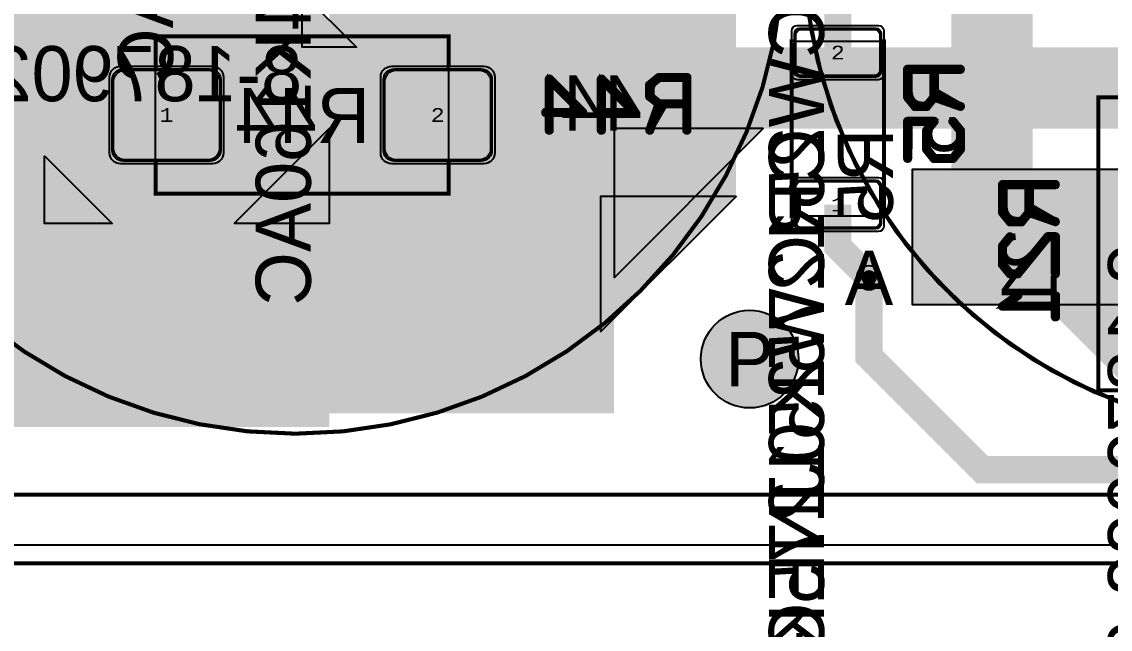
# Model space of a CAD drawing. Extents: x -19 to 284, y -54 to 100.
# Drawn here: x 28.17 to 68.29, y -2.46 to 19.94 of the extents above; entities that cross this region are included whole.
import ezdxf
from ezdxf.enums import TextEntityAlignment as Align

# ---------------------------------------------------------------- set-up
doc = ezdxf.new("R2010")
doc.units = 0
doc.header["$MEASUREMENT"] = 0
for name, color, linetype in [('ASSEMBLY_OUTLINES_BTM', 191, 'CONTINUOUS'), ('ASSEMBLY_OUTLINES_TOP', 102, 'CONTINUOUS'), ('ASSEMBLY_PART_NUMBERS_BTM', 191, 'CONTINUOUS'), ('ASSEMBLY_REF_DES_BTM', 191, 'CONTINUOUS'), ('BOARD_OUTLINE', 10, 'CONTINUOUS'), ('DRILL_DRAWING', 21, 'CONTINUOUS'), ('GENERATED_SILKSCREEN_BTM', 255, 'CONTINUOUS'), ('GENERATED_SILKSCREEN_TOP', 140, 'CONTINUOUS'), ('MANUFACTURING_OUTLINES', 10, 'CONTINUOUS'), ('MOUNTING_HOLES_LAYER_BOT17', 42, 'CONTINUOUS'), ('MOUNTING_HOLES_LAYER_TOP', 42, 'CONTINUOUS'), ('PART_PADS_SMD_BTM', 230, 'CONTINUOUS'), ('PIN_NUMBERS_BTM', 8, 'CONTINUOUS'), ('PIN_NUMBERS_TOP', 8, 'CONTINUOUS'), ('PLACEMENT_OUTLINES_BTM', 222, 'CONTINUOUS'), ('PLACEMENT_OUTLINES_TOP', 130, 'CONTINUOUS'), ('PLANE_DATA_LAYER_BOTTOM', 230, 'CONTINUOUS'), ('PLANE_DATA_LAYER_TOP', 150, 'CONTINUOUS'), ('PLANE_SHAPES_LAYER_BOTTOM', 230, 'CONTINUOUS'), ('PLANE_SHAPES_LAYER_TOP', 150, 'CONTINUOUS'), ('ROUTE_BORDER', 151, 'CONTINUOUS'), ('SILKSCREEN_OUTLINES_BTM', 211, 'CONTINUOUS'), ('SILKSCREEN_OUTLINES_TOP', 150, 'CONTINUOUS'), ('SILKSCREEN_REF_DES_BTM', 211, 'CONTINUOUS'), ('SOLDERMASK_PADS_BTM', 12, 'CONTINUOUS'), ('SOLDERPASTE_PADS_BTM', 12, 'CONTINUOUS'), ('TRACES_LAYER_BOTTOM', 230, 'CONTINUOUS'), ('TRACES_LAYER_TOP', 150, 'CONTINUOUS'), ('VIA_HOLES_LAYER_BOTTOM', 30, 'CONTINUOUS'), ('VIA_HOLES_LAYER_TOP', 30, 'CONTINUOUS'), ('VIA_PADS_LAYER_BOTTOM', 230, 'CONTINUOUS'), ('VIA_PADS_LAYER_TOP', 150, 'CONTINUOUS')]:
    doc.layers.add(name, color=color, linetype=linetype)
doc.styles.add('COURIER_NEW', font='COUR.TTF')
doc.styles.add('VERIBEST_GERBER_0', font='txt')

msp = doc.modelspace()

# ---------------------------------------------------------------- hatches: boundary and pattern name
at = {"layer": 'MOUNTING_HOLES_LAYER_BOT17'}
h = msp.add_hatch(color=256, dxfattribs=at)
edge = h.paths.add_edge_path()
edge.add_arc((55, 7.5), 1.8, 0, 360)
at = {"layer": 'MOUNTING_HOLES_LAYER_TOP'}
h = msp.add_hatch(color=256, dxfattribs=at)
edge = h.paths.add_edge_path()
edge.add_arc((55, 7.5), 1.8, 0, 360)
at = {"layer": 'PLANE_DATA_LAYER_BOTTOM'}
h = msp.add_hatch(color=256, dxfattribs=at)
h.paths.add_polyline_path([(59.5, 28.7762, -0.414213562), (59.4238, 28.7), (56.85, 28.7, 0.414213562), (56.15, 28), (56.15, 27.0762, -0.414213562), (56.0738, 27), (56.000004, 27, 0.207684346), (55.999998, 26.999998), (54.500002, 25.500002), (54.5, 25.499996), (54.500002, 13.531565), (54.500002, 13.531564, -0.198909956), (54.477684, 13.477683), (49.522321, 8.522318, -0.198913366), (49.468439, 8.5), (39.500008, 8.5, 0.414213562), (39.5, 8.499992), (39.5, 5.0762, -0.414213562), (39.4238, 5), (16.5762, 5, -0.414213562), (16.5, 5.0762), (16.5, 7.999996), (16.499997, 8.000001), (12.000002, 12.499998, 0.207684346), (11.999996, 12.5), (2.5762, 12.5, -0.414213562), (2.5, 12.5762), (2.500002, 54.46844), (2.500002, 54.468441, -0.198909956), (2.52232, 54.522322), (3, 55.000002), (4.977679, 56.977682, -0.198913366), (5.031561, 57), (39.9238, 57, -0.414213562), (40, 56.9238), (39.999998, 56.53156), (39.999998, 56.531559, -0.198909956), (39.97768, 56.477678), (38.522322, 55.02232, -0.198913366), (38.46844, 55.000002), (8.500004, 55, 0.207684346), (8.499998, 54.999998), (5.000002, 51.500002), (5, 51.499996), (5, 41.500004), (5.000003, 41.499999), (10.97768, 35.522322, -0.198909956), (10.999998, 35.468441), (10.999998, 35.46844), (11, 20.500004), (11.000003, 20.499999), (13.499998, 18.000002, 0.207684346), (13.500004, 18), (17.499996, 18, 0.207684346), (17.500002, 18.000002), (20.499998, 20.999998), (20.5, 21.000004), (20.5, 31.9238, -0.414213562), (20.5762, 32), (28.9238, 32, -0.414213562), (29, 31.9238), (29, 15.000004), (29.000003, 14.999999), (31.499998, 12.500002, 0.207684346), (31.500004, 12.5), (35.999996, 12.5, 0.207684346), (36.000002, 12.500002), (39.499998, 15.999998), (39.5, 16.000004), (39.5, 40.9238, -0.414213562), (39.5762, 41), (59.4238, 41, -0.414213562), (59.5, 40.9238)], flags=0)
h.paths.add_polyline_path([(7.1, 20.3, 0.414213562), (8, 21.2), (8, 23.8, 0.414213562), (7.1, 24.7), (3.9, 24.7, 0.414213562), (3, 23.8), (3, 21.2, 0.414213562), (3.9, 20.3)], flags=0)
h.paths.add_polyline_path([(7.1, 27.3, 0.414213562), (8, 28.2), (8, 30.8, 0.414213562), (7.1, 31.7), (3.9, 31.7, 0.414213562), (3, 30.8), (3, 28.2, 0.414213562), (3.9, 27.3)], flags=0)
h.paths.add_polyline_path([(7.1, 33.8, 0.414213562), (8, 34.7), (8, 37.3, 0.414213562), (7.1, 38.2), (3.9, 38.2, 0.414213562), (3, 37.3), (3, 34.7, 0.414213562), (3.9, 33.8)], flags=0)
h.paths.add_polyline_path([(11.413742, 16.56043, 0.233034355), (12, 17.749999), (12, 17.75, 1), (9, 17.75), (9, 17.749999, 0.233034355), (9.586258, 16.56043, -0.492832038), (9.586258, 16.43957, 0.233034355), (9, 15.250001), (9, 15.25, 1), (12, 15.25), (12, 15.250001, 0.233034355), (11.413742, 16.43957, -0.492832038)], flags=0)
h.paths.add_polyline_path([(18.25, 6.5, -1), (20.75, 6.5, -1)], flags=0)
h.paths.add_polyline_path([(18.25, 9.25, -1), (20.75, 9.25, -1)], flags=0)
h.paths.add_polyline_path([(21.75, 6.5, -1), (24.25, 6.5, -1)], flags=0)
h.paths.add_polyline_path([(21.75, 9.25, -1), (24.25, 9.25, -1)], flags=0)
h.paths.add_polyline_path([(44.45, 20.65, 0.414213562), (45.35, 21.55), (45.35, 23.95, 0.414213562), (44.45, 24.85), (42.05, 24.85, 0.414213562), (41.15, 23.95), (41.15, 21.55, 0.414213562), (42.05, 20.65)], flags=0)
h.paths.add_polyline_path([(45.1, 14.3, 0.414213562), (46, 15.2), (46, 17.8, 0.414213562), (45.1, 18.7), (41.9, 18.7, 0.414213562), (41, 17.8), (41, 15.2, 0.414213562), (41.9, 14.3)], flags=0)
h.paths.add_polyline_path([(45.85, 26.05, 0.414213562), (46.75, 26.95), (46.75, 29.55, 0.414213562), (45.85, 30.45), (42.65, 30.45, 0.414213562), (41.75, 29.55), (41.75, 26.95, 0.414213562), (42.65, 26.05)], flags=0)
h.paths.add_polyline_path([(45.85, 32.3, 0.414213562), (46.75, 33.2), (46.75, 35.8, 0.414213562), (45.85, 36.7), (42.65, 36.7, 0.414213562), (41.75, 35.8), (41.75, 33.2, 0.414213562), (42.65, 32.3)], flags=0)
for points in [[(43.5, 17.7), (43.5, 18.7762)], [(42, 16.5), (40.9238, 16.5)], [(45, 16.5), (46.0762, 16.5)], [(43.5, 15.3), (43.5, 14.2238)]]:
    msp.add_hatch(color=256, dxfattribs=at).paths.add_polyline_path(points, is_closed=False, flags=0)
at = {"layer": 'PLANE_DATA_LAYER_TOP'}
h = msp.add_hatch(color=256, dxfattribs=at)
h.paths.add_polyline_path([(217.500002, 21.031564, -0.198909956), (217.477684, 20.977683), (209.522321, 13.022318, -0.198913366), (209.468439, 13), (150.031562, 13, -0.198913366), (149.97768, 13.022318), (143.000002, 19.999998, 0.207684346), (142.999996, 20), (132.0762, 20, -0.414213562), (132, 20.0762), (132, 51.999996), (131.999997, 52.000001), (129.500002, 54.499998, 0.207684346), (129.499996, 54.5), (122.000004, 54.5, 0.207684346), (121.999998, 54.499998), (118.522322, 51.02232, -0.198913366), (118.46844, 51.000002), (115.00002, 51, 0.414213562), (115.000012, 50.999992), (115.000015, 50.999987), (117.47768, 48.522322, -0.198909956), (117.499998, 48.468441), (117.499998, 48.46844), (117.5, 7.5762, -0.414213562), (117.4238, 7.5), (105.5762, 7.5, -0.414213562), (105.5, 7.5762), (105.5, 9.499996), (105.499997, 9.500001), (102.500002, 12.499998, 0.207684346), (102.499996, 12.5), (97.500004, 12.5, 0.207684346), (97.499998, 12.499998), (95.500002, 10.500002), (95.5, 10.499996), (95.5, 5.5762, -0.414213562), (95.4238, 5.5), (91.031562, 5.5, -0.198913366), (90.97768, 5.522318), (87.000002, 9.499998, 0.207684346), (86.999996, 9.5), (61.0762, 9.5, -0.414213562), (61, 9.5762), (61, 14.4238, -0.414213562), (61.0762, 14.5), (86.999992, 14.5, 0.414213562), (87, 14.500008), (87.000002, 30.96844), (87.000002, 30.968441, -0.198909956), (87.02232, 31.022322), (88.477678, 32.47768, -0.198913366), (88.53156, 32.499998), (92.1, 32.499999), (94.499996, 32.5, 0.207684346), (94.500002, 32.500002), (98.499998, 36.499998), (98.5, 36.500004), (98.5, 45.4238, -0.414213562), (98.5762, 45.5), (102.499996, 45.5, 0.207684346), (102.500002, 45.500002), (104.499998, 47.499998), (104.5, 47.500004), (104.5, 51.999996), (104.499997, 52.000001), (102.500002, 53.999998, 0.207684346), (102.499996, 54), (80.53156, 54.000002, -0.198913366), (80.477678, 54.02232), (75.02232, 59.477678, -0.198909956), (75.000002, 59.531559), (75.000002, 63.968441, -0.198909956), (75.02232, 64.022322), (75.977678, 64.97768, -0.198913366), (76.03156, 64.999998), (77.9, 64.999998), (84.968438, 65, -0.198913366), (85.02232, 64.977682), (92.499998, 57.500002, 0.207684346), (92.500004, 57.5), (108.468438, 57.5, -0.198913366), (108.52232, 57.477682), (113.499998, 52.500002, 0.207684346), (113.500004, 52.5), (116.499996, 52.5, 0.207684346), (116.500002, 52.500002), (119.477679, 55.477682, -0.198913366), (119.531561, 55.5), (129.499996, 55.5, 0.207684346), (129.500002, 55.500002), (131.999998, 57.999998), (132, 58.000004), (132, 81.4238, -0.414213562), (132.0762, 81.5), (144.999996, 81.5, 0.207684346), (145.000002, 81.500002), (149.977679, 86.477682, -0.198913366), (150.031561, 86.5), (209.468438, 86.5, -0.198913366), (209.52232, 86.477682), (217.477684, 78.522318, -0.198909956), (217.500002, 78.468437)], flags=0)
h.paths.add_polyline_path([(77.9, 60.5, -1), (82.1, 60.5, -1)], flags=0)
h.paths.add_polyline_path([(92.1, 8, -1), (94.9, 8, -1)], flags=0)
h.paths.add_polyline_path([(92.1, 11.5, -1), (94.9, 11.5, -1)], flags=0)
h.paths.add_polyline_path([(97.1, 28.85, -1), (100.7, 28.85, -1)], flags=0)
h.paths.add_polyline_path([(108.667608, 48.071822, 5.81449095), (107.832392, 48.071822, -0.706512233), (107.832392, 47.928178, 5.81449095), (108.667608, 47.928178, -0.706512233)], flags=0)
h.paths.add_polyline_path([(114.999998, 28.499998), (115, 28.500004), (115, 30.499996), (114.999997, 30.500001), (114.000002, 31.499998, 0.207684346), (113.999996, 31.5), (110.000004, 31.5, 0.207684346), (109.999998, 31.499998), (109.000002, 30.500002), (109, 30.499996), (109, 29.0762, -0.414213562), (108.9238, 29), (103.000004, 29, 0.207684346), (102.999998, 28.999998), (98.500002, 24.500002), (98.5, 24.499996), (98.500002, 19.531565), (98.500002, 19.531564, -0.198909956), (98.477684, 19.477683), (96.000002, 17.000002), (96, 16.999996), (96, 15.500004), (96.000003, 15.499999), (97.999998, 13.500002, 0.207684346), (98.000004, 13.5), (100.499996, 13.5, 0.207684346), (100.500002, 13.500002), (101.999998, 14.999998), (102, 15.000004), (102, 15.9238, -0.414213562), (102.0762, 16), (108.4238, 16, -0.414213562), (108.5, 15.9238), (108.5, 15.000004), (108.500003, 14.999999), (109.999998, 13.500002, 0.207684346), (110.000004, 13.5), (112.999996, 13.5, 0.207684346), (113.000002, 13.500002), (114.999998, 15.499998), (115, 15.500004), (115, 16.999996), (114.999997, 17.000001), (112.52232, 19.477678, -0.198909956), (112.500002, 19.531559), (112.500002, 25.96844, -0.198909956), (112.52232, 26.022321)], flags=0)
h.paths.add_polyline_path([(113.307457, 10.178956, 2.670433281), (113.307457, 11.821044, -0.455102068), (113.192543, 11.821044, 2.670433281), (113.192543, 10.178956, -0.455102068)], flags=0)
h.paths.add_polyline_path([(170.605853, 50, -1), (189.394147, 50, -1)], flags=0)
h = msp.add_hatch(color=256, dxfattribs=at)
h.paths.add_polyline_path([(85.5, 16.0762, -0.414213562), (85.4238, 16), (55.500004, 16, 0.207684346), (55.499998, 15.999998), (50.000002, 10.500002), (50, 10.499996), (50, 5.5762, -0.414213562), (49.9238, 5.5), (23.951525, 5.5, -0.662846015), (23.896853, 5.629279, 0.195073044), (24.25, 6.5, 1), (21.75, 6.5, 0.195073044), (22.103147, 5.629279, -0.662846015), (22.048475, 5.5), (20.451525, 5.5, -0.662846015), (20.396853, 5.629279, 0.195073044), (20.75, 6.5, 1), (18.25, 6.5, 0.195073044), (18.603147, 5.629279, -0.662846015), (18.548475, 5.5), (15.5762, 5.5, -0.414213562), (15.5, 5.5762), (15.5, 13.999996), (15.499997, 14.000001), (13.52232, 15.977678, -0.198909956), (13.500002, 16.031559), (13.500002, 16.03156), (13.5, 18.499996), (13.499997, 18.500001), (11.000002, 20.999998, 0.207684346), (10.999996, 21), (3.0762, 21, -0.414213562), (3, 21.0762), (3, 44.9238, -0.414213562), (3.0762, 45), (20.4238, 45, -0.414213562), (20.5, 44.9238), (20.5, 43.000004), (20.500003, 42.999999), (21.75, 41.75), (21.999998, 41.500002, 0.207684346), (22.000004, 41.5), (24.999996, 41.5, 0.207684346), (25.000002, 41.500002), (26.499998, 42.999998), (26.5, 43.000004), (26.500002, 55.968439), (26.500002, 55.96844, -0.198909956), (26.52232, 56.022321), (29.499998, 58.999998), (29.5, 59.000004), (29.5, 63.459219, -0.250764891), (29.533932, 63.522621), (30.230803, 63.987201, -0.148068176), (30.273071, 63.999999), (31.15, 64), (31.4238, 64, -0.414213562), (31.5, 63.9238), (31.5, 58.000004), (31.500003, 57.999999), (36.47768, 53.022322, -0.198909956), (36.499998, 52.968441), (36.499998, 52.96844), (36.5, 43.000004), (36.500003, 42.999999), (37.999998, 41.500002, 0.207684346), (38.000004, 41.5), (39.999996, 41.5, 0.207684346), (40.000002, 41.500002), (41.499998, 42.999998), (41.5, 43.000004), (41.500002, 45.96844), (41.500002, 45.968441, -0.198909956), (41.52232, 46.022322), (42.477678, 46.97768, -0.198913366), (42.53156, 46.999998), (44.46844, 46.999998, -0.198913366), (44.522322, 46.97768), (45.47768, 46.022322, -0.198909956), (45.499998, 45.968441), (45.499998, 45.96844), (45.5, 43.000004), (45.500003, 42.999999), (46.999998, 41.500002, 0.207684346), (47.000004, 41.5), (61.4238, 41.5, -0.414213562), (61.5, 41.4238), (61.5, 36.000004), (61.500003, 35.999999), (68.499998, 29.000002, 0.207684346), (68.500004, 29), (85.4238, 29, -0.414213562), (85.5, 28.9238)], flags=0)
h.paths.add_polyline_path([(11.413742, 41.56043, 0.233034355), (12, 42.749999), (12, 42.75, 1), (9, 42.75), (9, 42.749999, 0.233034355), (9.586258, 41.56043, -0.492832038), (9.586258, 41.43957, 0.233034355), (9, 40.250001), (9, 40.25, 1), (12, 40.25), (12, 40.250001, 0.233034355), (11.413742, 41.43957, -0.492832038)], flags=0)
h.paths.add_polyline_path([(18.25, 9.25, -1), (20.75, 9.25, -1)], flags=0)
h.paths.add_polyline_path([(21.75, 9.25, -1), (24.25, 9.25, -1)], flags=0)
h.paths.add_polyline_path([(31.15, 22.75, -1), (35.35, 22.75, -1)], flags=0)
h.paths.add_polyline_path([(42.11, 44.75, -1), (45.01, 44.75, -1)], flags=0)
h.paths.add_polyline_path([(74.499998, 20.999998), (74.5, 21.000004), (74.5, 24.499996), (74.499997, 24.500001), (72.500002, 26.499998, 0.207684346), (72.499996, 26.5), (40.500004, 26.5, 0.207684346), (40.499998, 26.499998), (38.500002, 24.500002), (38.5, 24.499996), (38.5, 21.000004), (38.500003, 20.999999), (40.499998, 19.000002, 0.207684346), (40.500004, 19), (72.499996, 19, 0.207684346), (72.500002, 19.000002)], flags=0)
h.paths.add_polyline_path([(77.9, 22.75, -1), (82.1, 22.75, -1)], flags=0)
at = {"layer": 'PLANE_SHAPES_LAYER_BOTTOM'}
for points in [[(36, 12.5), (39.5, 16), (39.5, 12.5)], [(29, 15), (31.5, 12.5), (29, 12.5)], [(49.5, 8.5), (54.5, 13.5), (49.5, 13.5)]]:
    msp.add_hatch(color=256, dxfattribs=at).paths.add_polyline_path(points, flags=0)
at = {"layer": 'PLANE_SHAPES_LAYER_TOP'}
for points in [[(117.5, 31.5), (96, 31.5), (96, 13.5), (117.5, 13.5), (117.5, 7.5), (105.5, 7.5), (105.5, 12.5), (94.5, 12.5), (94.5, 9.5), (61, 9.5), (61, 14.5), (87, 14.5), (87, 31), (88.5, 32.5), (98.5, 32.5), (98.5, 45.5), (104.5, 45.5), (104.5, 54), (80.5, 54), (75, 59.5), (75, 64), (76, 65), (85, 65), (85, 57.5), (108.5, 57.5), (108.5, 52.5), (113.5, 52.5), (117.5, 48.5)], [(38.5, 21), (40.5, 19), (38.5, 19)], [(50, 10.5), (55.5, 16), (50, 16)]]:
    msp.add_hatch(color=256, dxfattribs=at).paths.add_polyline_path(points, flags=0)
at = {"layer": 'VIA_HOLES_LAYER_BOTTOM'}
h = msp.add_hatch(color=256, dxfattribs=at)
edge = h.paths.add_edge_path()
edge.add_arc((59.4, 10.5), 0.25, 0, 360)
at = {"layer": 'VIA_HOLES_LAYER_TOP'}
h = msp.add_hatch(color=256, dxfattribs=at)
edge = h.paths.add_edge_path()
edge.add_arc((59.4, 10.5), 0.25, 0, 360)

# ---------------------------------------------------------------- linework, layer by layer
at = {"layer": 'ASSEMBLY_OUTLINES_BTM'}
for points in [[(33.1, 13.6), (33.1, 19.4), (43.9, 19.4), (43.9, 13.6)], [(56.55, 12.77), (56.55, 19.22), (59.95, 19.22), (59.95, 12.77)], [(67.85, 6.35), (67.85, 17.15), (73.65, 17.15), (73.65, 6.35)]]:
    msp.add_lwpolyline(points, close=True, dxfattribs=at)
at = {"layer": 'ASSEMBLY_OUTLINES_TOP'}
for centre in [(38.25, 22.75), (38.25, 22.75), (75, 22.75), (75, 22.75)]:
    msp.add_circle(centre, 18, dxfattribs=at)
at = {"layer": 'BOARD_OUTLINE', "const_width": 0.1}
msp.add_lwpolyline([(0, 1.5), (0, 98.5, -0.414213562), (1.5, 100), (278.5, 100, -0.414213562), (280, 98.5), (280, 1.5, -0.414213562), (278.5, 0), (1.5, 0, -0.414213562)], format="xyb", close=True, dxfattribs=at)
at = {"layer": 'GENERATED_SILKSCREEN_BTM', "const_width": 0.15}
for points in [[(43.900005, 18.275), (43.899995, 18.275), (43.899995, 19.399995), (33.100005, 19.399995), (33.100005, 18.275), (33.099995, 18.275), (33.099995, 19.4, -0.414213562), (33.1, 19.400005), (43.9, 19.400005, -0.414213562), (43.900005, 19.4), (43.900005, 18.275)], [(56.575, 19.219995), (56.550005, 19.219995), (56.550005, 12.770005), (56.575, 12.770005), (56.575, 12.769995), (56.55, 12.769995, -0.414213562), (56.549995, 12.77), (56.549995, 19.22, -0.414213562), (56.55, 19.220005), (56.575, 19.220005), (56.575, 19.219995)], [(59.950005, 12.77, -0.414213562), (59.95, 12.769995), (59.925, 12.769995), (59.925, 12.770005), (59.949995, 12.770005), (59.949995, 19.219995), (59.925, 19.219995), (59.925, 19.220005), (59.95, 19.220005, -0.414213562), (59.950005, 19.22), (59.950005, 12.77)], [(68.975, 17.149995), (67.850005, 17.149995), (67.850005, 6.350005), (68.975, 6.350005), (68.975, 6.349995), (67.85, 6.349995, -0.414213562), (67.849995, 6.35), (67.849995, 17.15, -0.414213562), (67.85, 17.150005), (68.975, 17.150005), (68.975, 17.149995)], [(43.900005, 13.6, -0.414213562), (43.9, 13.599995), (33.1, 13.599995, -0.414213562), (33.099995, 13.6), (33.099995, 14.725), (33.100005, 14.725), (33.100005, 13.600005), (43.899995, 13.600005), (43.899995, 14.725), (43.900005, 14.725), (43.900005, 13.6)]]:
    msp.add_lwpolyline(points, format="xyb", dxfattribs=at)
at = {"layer": 'GENERATED_SILKSCREEN_BTM'}
for points, const_width in [([(61.554032, 16.787024), (61.549968, 16.780928), (61.539808, 16.778896), (61.529648, 16.7728), (61.519488, 16.7728), (61.100896, 16.7728), (61.090736, 16.7728), (61.08464, 16.778896), (61.078544, 16.778896), (61.076512, 16.780928), (61.07448, 16.78296), (61.068384, 16.787024), (60.79, 17.132464), (60.785936, 17.142624), (60.783904, 17.14872), (60.781872, 17.15888), (60.781872, 18.183008), (60.785936, 18.201296), (60.796096, 18.211456), (60.808288, 18.223648), (60.822512, 18.227712), (62.773232, 18.227712), (62.789488, 18.223648), (62.799648, 18.213488), (62.805744, 18.201296), (62.807776, 18.187072), (62.805744, 18.170816), (62.799648, 18.156592), (62.789488, 18.146432), (62.773232, 18.142368), (61.838512, 18.142368), (61.838512, 17.187328), (62.785424, 16.85408), (62.799648, 16.845952), (62.807776, 16.831728), (62.809808, 16.815472), (62.805744, 16.80328), (62.799648, 16.791088), (62.787456, 16.780928), (62.775264, 16.774832), (62.759008, 16.778896), (61.812096, 17.112144), (61.554032, 16.787024)], 0.254), ([(60.865184, 18.142368), (60.865184, 17.16904), (61.121216, 16.85408), (61.499168, 16.85408), (61.757232, 17.16904), (61.757232, 18.142368), (60.865184, 18.142368)], 0.254), ([(47.652792, 15.934096), (47.65076, 15.91784), (47.6406, 15.90768), (47.626376, 15.901584), (47.612152, 15.899552), (47.597928, 15.901584), (47.585736, 15.90768), (47.575576, 15.91784), (47.571512, 15.934096), (47.571512, 16.549792), (47.476008, 16.549792), (47.461784, 16.553856), (47.449592, 16.561984), (47.443496, 16.576208), (47.441464, 16.590432), (47.443496, 16.606688), (47.449592, 16.620912), (47.461784, 16.631072), (47.476008, 16.633104), (47.571512, 16.633104), (47.571512, 17.82792), (47.573544, 17.83808), (47.57964, 17.846208), (47.587768, 17.854336), (47.597928, 17.860432), (47.61012, 17.864496), (47.622312, 17.866528), (47.632472, 17.864496), (47.642632, 17.856368), (48.876056, 16.622944), (48.884184, 16.610752), (48.888248, 16.59856), (48.886216, 16.586368), (48.878088, 16.572144), (48.874024, 16.561984), (48.865896, 16.555888), (48.857768, 16.551824), (48.847608, 16.549792), (47.652792, 16.549792), (47.652792, 15.934096)], 0.254), ([(48.746008, 16.633104), (47.652792, 17.722256), (47.652792, 16.633104), (48.746008, 16.633104)], 0.254), ([(49.573032, 15.934096), (49.571, 15.91784), (49.56084, 15.90768), (49.546616, 15.901584), (49.532392, 15.899552), (49.518168, 15.901584), (49.505976, 15.90768), (49.495816, 15.91784), (49.491752, 15.934096), (49.491752, 16.549792), (49.396248, 16.549792), (49.382024, 16.553856), (49.369832, 16.561984), (49.363736, 16.576208), (49.361704, 16.590432), (49.363736, 16.606688), (49.369832, 16.620912), (49.382024, 16.631072), (49.396248, 16.633104), (49.491752, 16.633104), (49.491752, 17.82792), (49.493784, 17.83808), (49.49988, 17.846208), (49.508008, 17.854336), (49.518168, 17.860432), (49.53036, 17.864496), (49.542552, 17.866528), (49.552712, 17.864496), (49.562872, 17.856368), (50.796296, 16.622944), (50.804424, 16.610752), (50.808488, 16.59856), (50.806456, 16.586368), (50.798328, 16.572144), (50.794264, 16.561984), (50.786136, 16.555888), (50.778008, 16.551824), (50.767848, 16.549792), (49.573032, 16.549792), (49.573032, 15.934096)], 0.254), ([(50.666248, 16.633104), (49.573032, 17.722256), (49.573032, 16.633104), (50.666248, 16.633104)], 0.254), ([(51.28804, 17.153296), (51.281944, 17.15736), (51.279912, 17.16752), (51.275848, 17.17768), (51.273816, 17.18784), (51.273816, 17.606432), (51.275848, 17.616592), (51.279912, 17.622688), (51.279912, 17.628784), (51.281944, 17.630816), (51.286008, 17.632848), (51.28804, 17.636912), (51.63348, 17.917328), (51.64364, 17.921392), (51.651768, 17.923424), (51.659896, 17.925456), (52.684024, 17.925456), (52.702312, 17.921392), (52.714504, 17.911232), (52.724664, 17.89904), (52.728728, 17.884816), (52.728728, 15.934096), (52.724664, 15.91784), (52.714504, 15.90768), (52.702312, 15.901584), (52.688088, 15.899552), (52.671832, 15.901584), (52.657608, 15.90768), (52.647448, 15.91784), (52.643384, 15.934096), (52.643384, 16.868816), (51.688344, 16.868816), (51.355096, 15.921904), (51.346968, 15.90768), (51.332744, 15.899552), (51.31852, 15.89752), (51.304296, 15.901584), (51.292104, 15.90768), (51.281944, 15.91784), (51.27788, 15.932064), (51.279912, 15.94832), (51.61316, 16.895232), (51.28804, 17.153296)], 0.254), ([(52.643384, 17.842144), (51.672088, 17.842144), (51.355096, 17.586112), (51.355096, 17.20816), (51.672088, 16.950096), (52.643384, 16.950096), (52.643384, 17.842144)], 0.254), ([(61.48088, 15.923424), (61.482912, 15.931552), (61.484944, 15.937648), (61.489008, 15.945776), (61.712528, 16.222128), (60.865184, 16.222128), (60.865184, 14.895232), (60.86112, 14.881008), (60.852992, 14.868816), (60.838768, 14.86272), (60.824544, 14.860688), (60.808288, 14.86272), (60.794064, 14.868816), (60.785936, 14.881008), (60.781872, 14.895232), (60.781872, 16.266832), (60.785936, 16.281056), (60.796096, 16.291216), (60.808288, 16.303408), (60.822512, 16.307472), (61.799904, 16.307472), (61.814128, 16.30544), (61.824288, 16.299344), (61.830384, 16.291216), (61.834448, 16.276992), (61.838512, 16.266832), (61.840544, 16.258704), (61.838512, 16.248544), (61.832416, 16.240416), (61.56216, 15.9092), (61.56216, 15.252864), (61.820224, 14.935872), (62.474528, 14.935872), (62.728528, 15.252864), (62.728528, 15.9092), (62.460304, 16.240416), (62.454208, 16.25464), (62.454208, 16.266832), (62.462336, 16.279024), (62.472496, 16.291216), (62.48672, 16.299344), (62.500944, 16.301376), (62.509072, 16.301376), (62.515168, 16.299344), (62.525328, 16.289184), (62.805744, 15.945776), (62.809808, 15.93968), (62.809808, 15.931552), (62.813872, 15.923424), (62.813872, 15.23864), (62.813872, 15.232544), (62.81184, 15.230512), (62.81184, 15.22848), (62.809808, 15.224416), (62.809808, 15.220352), (62.805744, 15.212224), (62.525328, 14.868816), (62.519232, 14.86272), (62.515168, 14.860688), (62.502976, 14.856624), (62.494848, 14.854592), (61.799904, 14.854592), (61.791776, 14.856624), (61.779584, 14.860688), (61.77552, 14.860688), (61.773488, 14.86272), (61.769424, 14.866784), (61.76536, 14.868816), (61.489008, 15.212224), (61.484944, 15.222384), (61.482912, 15.22848), (61.48088, 15.23864), (61.48088, 15.923424)], 0.254), ([(65.054032, 12.537024), (65.049968, 12.530928), (65.039808, 12.528896), (65.029648, 12.5228), (65.019488, 12.5228), (64.600896, 12.5228), (64.590736, 12.5228), (64.58464, 12.528896), (64.578544, 12.528896), (64.576512, 12.530928), (64.57448, 12.53296), (64.568384, 12.537024), (64.29, 12.882464), (64.285936, 12.892624), (64.283904, 12.89872), (64.281872, 12.90888), (64.281872, 13.933008), (64.285936, 13.951296), (64.296096, 13.961456), (64.308288, 13.973648), (64.322512, 13.977712), (66.273232, 13.977712), (66.289488, 13.973648), (66.299648, 13.963488), (66.305744, 13.951296), (66.307776, 13.937072), (66.305744, 13.920816), (66.299648, 13.906592), (66.289488, 13.896432), (66.273232, 13.892368), (65.338512, 13.892368), (65.338512, 12.937328), (66.285424, 12.60408), (66.299648, 12.595952), (66.307776, 12.581728), (66.309808, 12.565472), (66.305744, 12.55328), (66.299648, 12.541088), (66.287456, 12.530928), (66.275264, 12.524832), (66.259008, 12.528896), (65.312096, 12.862144), (65.054032, 12.537024)], 0.254), ([(64.365184, 13.892368), (64.365184, 12.91904), (64.621216, 12.60408), (64.999168, 12.60408), (65.257232, 12.91904), (65.257232, 13.892368), (64.365184, 13.892368)], 0.254), ([(64.29, 10.960192), (64.568384, 10.618816), (64.578544, 10.61272), (64.586672, 10.610688), (64.592768, 10.606624), (64.600896, 10.604592), (64.87928, 10.604592), (64.885376, 10.606624), (64.8996, 10.610688), (64.90976, 10.61272), (64.913824, 10.618816), (66.013136, 11.972128), (66.23056, 11.972128), (66.23056, 10.645232), (66.234624, 10.631008), (66.242752, 10.618816), (66.256976, 10.61272), (66.273232, 10.610688), (66.287456, 10.61272), (66.30168, 10.618816), (66.309808, 10.631008), (66.313872, 10.645232), (66.313872, 12.0148), (66.309808, 12.031056), (66.299648, 12.041216), (66.289488, 12.051376), (66.273232, 12.05544), (65.994848, 12.05544), (65.988752, 12.053408), (65.974528, 12.049344), (65.968432, 12.04528), (65.964368, 12.041216), (65.960304, 12.037152), (64.85896, 10.685872), (64.621216, 10.685872), (64.365184, 11.002864), (64.365184, 11.6592), (64.63544, 11.990416), (64.639504, 12.00464), (64.637472, 12.016832), (64.631376, 12.031056), (64.619184, 12.039184), (64.606992, 12.047312), (64.592768, 12.049344), (64.578544, 12.047312), (64.568384, 12.037152), (64.29, 11.695776), (64.287968, 11.687648), (64.285936, 11.681552), (64.283904, 11.67952), (64.281872, 11.671392), (64.281872, 10.986608), (64.283904, 10.97848), (64.283904, 10.976448), (64.285936, 10.974416), (64.287968, 10.96832), (64.29, 10.960192)], 0.254), ([(66.23056, 9.842592), (66.234624, 9.858848), (66.242752, 9.866976), (66.256976, 9.873072), (66.273232, 9.875104), (66.287456, 9.873072), (66.30168, 9.866976), (66.31184, 9.858848), (66.313872, 9.842592), (66.313872, 9.050112), (66.31184, 9.035888), (66.30168, 9.023696), (66.287456, 9.0176), (66.273232, 9.015568), (66.256976, 9.0176), (66.242752, 9.023696), (66.234624, 9.035888), (66.23056, 9.050112), (66.23056, 9.407744), (64.322512, 9.407744), (64.308288, 9.409776), (64.298128, 9.415872), (64.292032, 9.426032), (64.29, 9.440256), (64.287968, 9.450416), (64.287968, 9.460576), (64.292032, 9.468704), (64.30016, 9.476832), (64.856928, 9.873072), (64.871152, 9.879168), (64.885376, 9.879168), (64.897568, 9.873072), (64.907728, 9.862912), (64.915856, 9.85072), (64.91992, 9.836496), (64.91992, 9.828368), (64.915856, 9.822272), (64.911792, 9.816176), (64.905696, 9.812112), (64.450528, 9.486992), (66.23056, 9.486992), (66.23056, 9.842592)], 0.254), ([(0.25, 2.5), (279.75, 2.5)], 0.15)]:
    msp.add_lwpolyline(points, dxfattribs=dict(at, const_width=const_width))
at = {"layer": 'GENERATED_SILKSCREEN_TOP', "const_width": 0.15}
msp.add_lwpolyline([(20.25, 22.75, -1), (56.25, 22.75, -1)], format="xyb", close=True, dxfattribs=at)
msp.add_lwpolyline([(20.25, 22.75, -1), (56.25, 22.75, -1)], format="xyb", close=True, dxfattribs=at)
msp.add_lwpolyline([(93.000005, 22.75, -3.36788579), (82.278391, 39.212843, 0.000004762), (82.278385, 39.212835, 38.943951514), (83.927628, 38.380012, 0.000012463), (83.927654, 38.380009, -0.269191517), (93.000005, 22.75)], format="xyb", dxfattribs=at)
msp.add_lwpolyline([(0.25, 2.5), (279.75, 2.5)], dxfattribs=at)
at = {"layer": 'MANUFACTURING_OUTLINES'}
msp.add_lwpolyline([(280.075405, 1.5, -0.414213562), (278.5, -0.075405), (1.5, -0.075405, -0.414213562), (-0.075405, 1.5), (-0.075405, 98.5, -0.414213562), (1.5, 100.075405), (278.5, 100.075405, -0.414213562), (280.075405, 98.5)], format="xyb", close=True, dxfattribs=at)
at = {"layer": 'MOUNTING_HOLES_LAYER_BOT17'}
msp.add_circle((55, 7.5), 1.8, dxfattribs=at)
at = {"layer": 'MOUNTING_HOLES_LAYER_TOP'}
msp.add_circle((55, 7.5), 1.8, dxfattribs=at)
at = {"layer": 'PART_PADS_SMD_BTM'}
for points in [[(56.65, 19.5, -0.414213562), (56.85, 19.7), (59.65, 19.7, -0.414213562), (59.85, 19.5), (59.85, 18.1, -0.414213562), (59.65, 17.9), (56.85, 17.9, -0.414213562), (56.65, 18.1)], [(31.5, 17.8, -0.414213562), (31.9, 18.2), (35.1, 18.2, -0.414213562), (35.5, 17.8), (35.5, 15.2, -0.414213562), (35.1, 14.8), (31.9, 14.8, -0.414213562), (31.5, 15.2)], [(41.5, 17.8, -0.414213562), (41.9, 18.2), (45.1, 18.2, -0.414213562), (45.5, 17.8), (45.5, 15.2, -0.414213562), (45.1, 14.8), (41.9, 14.8, -0.414213562), (41.5, 15.2)], [(56.65, 13.9, -0.414213562), (56.85, 14.1), (59.65, 14.1, -0.414213562), (59.85, 13.9), (59.85, 12.5, -0.414213562), (59.65, 12.3), (56.85, 12.3, -0.414213562), (56.65, 12.5)]]:
    msp.add_lwpolyline(points, format="xyb", close=True, dxfattribs=at)
at = {"layer": 'PLACEMENT_OUTLINES_BTM'}
for points in [[(33.1, 13.6), (33.1, 19.4), (43.9, 19.4), (43.9, 13.6)], [(56.55, 12.77), (56.55, 19.22), (59.95, 19.22), (59.95, 12.77)], [(67.85, 6.35), (67.85, 17.15), (73.65, 17.15), (73.65, 6.35)]]:
    msp.add_lwpolyline(points, close=True, dxfattribs=at)
at = {"layer": 'PLACEMENT_OUTLINES_TOP'}
for centre in [(38.25, 22.75), (75, 22.75)]:
    msp.add_circle(centre, 18, dxfattribs=at)
at = {"layer": 'PLANE_DATA_LAYER_BOTTOM', "const_width": 1}
for points in [[(43.5, 17.7), (43.5, 18.7762)], [(42, 16.5), (40.9238, 16.5)], [(45, 16.5), (46.0762, 16.5)], [(43.5, 15.3), (43.5, 14.2238)]]:
    msp.add_lwpolyline(points, dxfattribs=at)
at = {"layer": 'PLANE_SHAPES_LAYER_BOTTOM'}
for points in [[(36, 12.5), (39.5, 16), (39.5, 12.5)], [(29, 15), (31.5, 12.5), (29, 12.5)], [(49.5, 8.5), (54.5, 13.5), (49.5, 13.5)]]:
    msp.add_lwpolyline(points, close=True, dxfattribs=at)
for points in [[(39.5, 8.5), (49.5, 8.5), (39.5, 41), (49.5, 41)], [(49.5, 13.5), (54.5, 13.5), (49.5, 41), (54.5, 41)], [(20.5, 18), (29, 18), (20.5, 32), (29, 32)], [(10, 12.5), (29, 12.5), (10, 18), (29, 18)], [(16.5, 5), (39.5, 5), (16.5, 12.5), (39.5, 12.5)]]:
    msp.add_solid(points, dxfattribs=at)
at = {"layer": 'PLANE_SHAPES_LAYER_TOP'}
for points in [[(38.5, 21), (40.5, 19), (38.5, 19)], [(50, 10.5), (55.5, 16), (50, 16)]]:
    msp.add_lwpolyline(points, close=True, dxfattribs=at)
msp.add_lwpolyline([(94.5, 9.5), (61, 9.5), (61, 14.5), (87, 14.5)], dxfattribs=at)
for points in [[(13.5, 19), (38.5, 19), (13.5, 31.5), (38.5, 31.5)], [(13.5, 16), (74.5, 16), (13.5, 19), (74.5, 19)], [(15.5, 5.5), (50, 5.5), (15.5, 16), (50, 16)]]:
    msp.add_solid(points, dxfattribs=at)
at = {"layer": 'ROUTE_BORDER'}
msp.add_lwpolyline([(0.635, 0.635), (0.635, 99.5), (279.5, 99.5), (279.5, 0.635)], close=True, dxfattribs=at)
at = {"layer": 'SILKSCREEN_OUTLINES_BTM'}
for points in [[(33.1, 13.6), (33.1, 19.4), (43.9, 19.4), (43.9, 13.6)], [(56.55, 12.77), (56.55, 19.22), (59.95, 19.22), (59.95, 12.77)], [(67.85, 6.35), (67.85, 17.15), (73.65, 17.15), (73.65, 6.35)]]:
    msp.add_lwpolyline(points, close=True, dxfattribs=at)
msp.add_lwpolyline([(0.25, 2.5), (279.75, 2.5)], dxfattribs=at)
at = {"layer": 'SILKSCREEN_OUTLINES_TOP'}
msp.add_lwpolyline([(0.25, 2.5), (279.75, 2.5)], dxfattribs=at)
for centre in [(38.25, 22.75), (38.25, 22.75), (75, 22.75), (75, 22.75)]:
    msp.add_circle(centre, 18, dxfattribs=at)
at = {"layer": 'SOLDERMASK_PADS_BTM'}
for points in [[(56.55, 19.6, -0.414213562), (56.75, 19.8), (59.75, 19.8, -0.414213562), (59.95, 19.6), (59.95, 18, -0.414213562), (59.75, 17.8), (56.75, 17.8, -0.414213562), (56.55, 18)], [(31.4, 17.9, -0.414213562), (31.8, 18.3), (35.2, 18.3, -0.414213562), (35.6, 17.9), (35.6, 15.1, -0.414213562), (35.2, 14.7), (31.8, 14.7, -0.414213562), (31.4, 15.1)], [(41.4, 17.9, -0.414213562), (41.8, 18.3), (45.2, 18.3, -0.414213562), (45.6, 17.9), (45.6, 15.1, -0.414213562), (45.2, 14.7), (41.8, 14.7, -0.414213562), (41.4, 15.1)], [(56.55, 14, -0.414213562), (56.75, 14.2), (59.75, 14.2, -0.414213562), (59.95, 14), (59.95, 12.4, -0.414213562), (59.75, 12.2), (56.75, 12.2, -0.414213562), (56.55, 12.4)]]:
    msp.add_lwpolyline(points, format="xyb", close=True, dxfattribs=at)
at = {"layer": 'SOLDERPASTE_PADS_BTM'}
for points in [[(56.7, 19.45, -0.414213562), (56.9, 19.65), (59.6, 19.65, -0.414213562), (59.8, 19.45), (59.8, 18.15, -0.414213562), (59.6, 17.95), (56.9, 17.95, -0.414213562), (56.7, 18.15)], [(31.55, 17.75, -0.414213562), (31.95, 18.15), (35.05, 18.15, -0.414213562), (35.45, 17.75), (35.45, 15.25, -0.414213562), (35.05, 14.85), (31.95, 14.85, -0.414213562), (31.55, 15.25)], [(41.55, 17.75, -0.414213562), (41.95, 18.15), (45.05, 18.15, -0.414213562), (45.45, 17.75), (45.45, 15.25, -0.414213562), (45.05, 14.85), (41.95, 14.85, -0.414213562), (41.55, 15.25)], [(56.7, 13.85, -0.414213562), (56.9, 14.05), (59.6, 14.05, -0.414213562), (59.8, 13.85), (59.8, 12.55, -0.414213562), (59.6, 12.35), (56.9, 12.35, -0.414213562), (56.7, 12.55)]]:
    msp.add_lwpolyline(points, format="xyb", close=True, dxfattribs=at)
at = {"layer": 'TRACES_LAYER_BOTTOM'}
for points, const_width in [([(70.75, 6.75), (63.935019, 13.564981), (63.935019, 54.435019), (70, 60.5)], 3), ([(34.25, 28.25), (37.171812, 25.328188), (37.171812, 20.171812), (33.5, 16.5)], 2), ([(58.25, 21.7), (58.25, 18.8)], 1), ([(59.4, 10.5), (58.25, 11.65), (58.25, 13.2)], 1)]:
    msp.add_lwpolyline(points, dxfattribs=dict(at, const_width=const_width))
at = {"layer": 'TRACES_LAYER_TOP', "const_width": 1}
msp.add_lwpolyline([(59.4, 10.5), (59.4, 7.602641), (63.580209, 3.422432), (128.973946, 3.422432), (128.998565, 3.447051), (241.250814, 3.447051), (247.77999, 9.976227), (266.052237, 9.976227), (275.964952, 19.888942), (275.964952, 70.799765), (260.664717, 86.1), (252.8, 86.1)], dxfattribs=at)
at = {"layer": 'VIA_HOLES_LAYER_BOTTOM'}
msp.add_circle((59.4, 10.5), 0.25, dxfattribs=at)
at = {"layer": 'VIA_HOLES_LAYER_TOP'}
msp.add_circle((59.4, 10.5), 0.25, dxfattribs=at)
at = {"layer": 'VIA_PADS_LAYER_BOTTOM'}
msp.add_circle((59.4, 10.5), 0.45, dxfattribs=at)
at = {"layer": 'VIA_PADS_LAYER_TOP'}
msp.add_circle((59.4, 10.5), 0.45, dxfattribs=at)

# ---------------------------------------------------------------- texts
at = {"layer": 'ASSEMBLY_PART_NUMBERS_BTM', "style": 'VERIBEST_GERBER_0', "text_generation_flag": 2}
for s, p in [('C3225X7T2J104K160AC', (31.71, 48.25)), ('C3225X7T2J104K160AC', (36.79, 40)), ('CRCW251275K0JNEG', (55.71, 24.5)), ('CRCW251275K0JNEG', (55.71, 16)), ('2-1879022-9', (68.21, 11.75))]:
    msp.add_text(s, height=2.032, rotation=90, dxfattribs=at).set_placement(p, align=Align.TOP_LEFT)
msp.add_text('8-1879021-1', height=2.032, dxfattribs=at).set_placement((38.5, 19.04), align=Align.TOP_LEFT)
at = {"layer": 'ASSEMBLY_REF_DES_BTM', "style": 'VERIBEST_GERBER_0', "text_generation_flag": 2}
msp.add_text('R44', height=2.032, dxfattribs=at).set_placement((41, 17.5), align=Align.TOP_LEFT)
msp.add_text('R5', height=2.032, rotation=90, dxfattribs=at).set_placement((58.25, 16), align=Align.TOP_LEFT)
at = {"layer": 'DRILL_DRAWING', "style": 'VERIBEST_GERBER_0'}
for s, p in [('A', (59.4, 10.5)), ('P', (55, 7.5))]:
    msp.add_text(s, height=2, dxfattribs=at).set_placement(p, align=Align.MIDDLE_CENTER)
at = {"layer": 'PIN_NUMBERS_BTM', "style": 'COURIER_NEW'}
for s, p in [('2', (58.25, 18.8)), ('1', (33.5, 16.5)), ('2', (43.5, 16.5)), ('1', (58.25, 13.2))]:
    msp.add_text(s, height=0.508, dxfattribs=at).set_placement(p, align=Align.MIDDLE_CENTER)
at = {"layer": 'PIN_NUMBERS_TOP', "style": 'COURIER_NEW'}
for s, p in [('2', (58.25, 18.8)), ('1', (33.5, 16.5)), ('2', (43.5, 16.5)), ('1', (58.25, 13.2))]:
    msp.add_text(s, height=0.508, dxfattribs=at).set_placement(p, align=Align.MIDDLE_CENTER)
at = {"layer": 'SILKSCREEN_REF_DES_BTM', "style": 'VERIBEST_GERBER_0', "text_generation_flag": 2}
for s, p in [('R5', (60.79, 18.5)), ('R21', (64.29, 14.25))]:
    msp.add_text(s, height=2.032, rotation=90, dxfattribs=at).set_placement(p, align=Align.TOP_LEFT)
msp.add_text('R44', height=2.032, dxfattribs=at).set_placement((53, 17.96), align=Align.TOP_LEFT)

doc.saveas('drawing.dxf')
